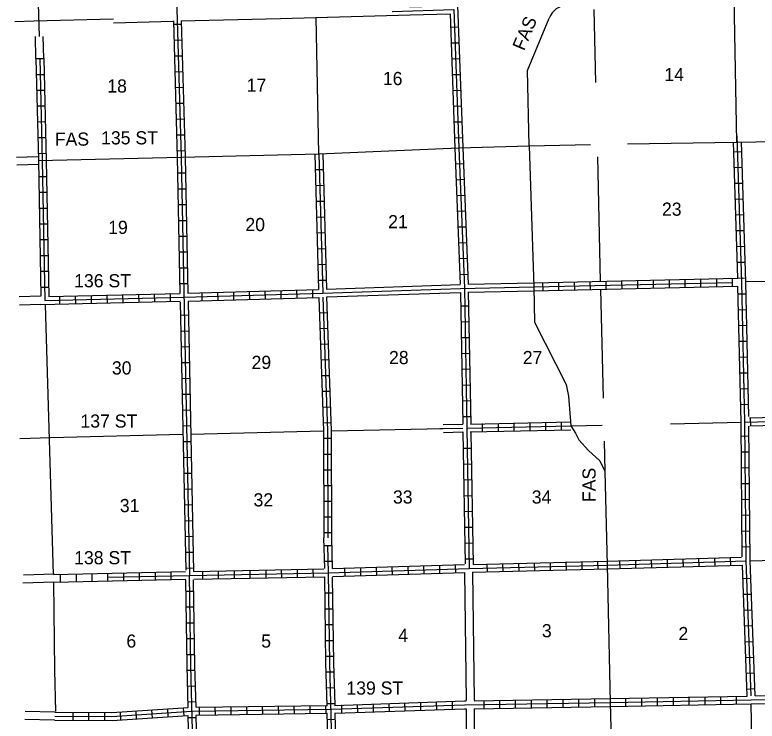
# Model space of a CAD drawing. Extents: x 1981738 to 2369451, y 16419000 to 16795123.
# Drawn here: x 2094536 to 2122706, y 16487972 to 16514780 of the extents above; entities that cross this region are included whole.
import ezdxf

# ---------------------------------------------------------------- set-up
doc = ezdxf.new("R2010")
doc.units = 0
for name, color, linetype in [('L10', 7, 'Continuous'), ('L11', 7, 'Continuous'), ('L13', 7, 'Continuous'), ('L14', 7, 'Continuous'), ('L2', 7, 'Continuous'), ('L21', 7, 'Continuous'), ('L30', 7, 'Continuous'), ('L4', 7, 'Continuous'), ('L53', 7, 'Continuous'), ('L8', 7, 'Continuous')]:
    doc.layers.add(name, color=color, linetype=linetype)

msp = doc.modelspace()

# ---------------------------------------------------------------- linework, layer by layer
at = {"layer": 'L10'}
for points in [[(2106361, 16504372), (2111436, 16504547)], [(2111744, 16504555), (2114228, 16504605)], [(2106378, 16504072), (2111436, 16504247)], [(2111744, 16504255), (2114228, 16504305)]]:
    msp.add_lwpolyline(points, dxfattribs=at)
at = {"layer": 'L11'}
for p, q in [((2110792, 16499231), (2111536, 16499247)), ((2110797, 16498931), (2111536, 16498947)), ((2111603, 16493613), (2111661, 16488755)), ((2111903, 16493622), (2111961, 16488763))]:
    msp.add_line(p, q, dxfattribs=at)
for points in [[(2100836, 16514547), (2104619, 16514647), (2109535, 16514776)], [(2098286, 16514482), (2100536, 16514539)], [(2095336, 16513122), (2095319, 16513952)], [(2095636, 16513122), (2095615, 16513957)], [(2111661, 16488438), (2111686, 16483354), (2111911, 16477938), (2112054, 16474635)], [(2111961, 16488439), (2111986, 16483363)]]:
    msp.add_lwpolyline(points, dxfattribs=at)
at = {"layer": 'L13'}
for p, q in [((2121940, 16509949), (2121602, 16528480)), ((2116510, 16514980), (2116577, 16512214)), ((2106069, 16509505), (2105969, 16514680)), ((2114053, 16509814), (2116386, 16509855)), ((2117786, 16509880), (2121940, 16509949)), ((2121940, 16509952), (2127136, 16510039)), ((2116644, 16509397), (2116752, 16504664)), ((2127277, 16504714), (2122277, 16504647)), ((2116761, 16504364), (2116861, 16500230)), ((2106552, 16498989), (2110795, 16499081)), ((2115636, 16499180), (2116827, 16499205)), ((2119419, 16499255), (2122094, 16499322)), ((2100911, 16498847), (2095886, 16498722)), ((2106253, 16498980), (2101211, 16498855)), ((2116894, 16498597), (2116927, 16497464)), ((2122569, 16483622), (2122477, 16488630))]:
    msp.add_line(p, q, dxfattribs=at)
for points in [[(2095253, 16514555), (2098283, 16514632)], [(2122436, 16494063), (2127469, 16494197)]]:
    msp.add_lwpolyline(points, dxfattribs=at)
at = {"layer": 'L2'}
for points in [[(2095476, 16513955), (2095295, 16519814), (2095236, 16522005), (2095203, 16524889)], [(2096006, 16493542), (2095703, 16503772)], [(2096086, 16488338), (2096053, 16489913), (2096010, 16493242)]]:
    msp.add_lwpolyline(points, dxfattribs=at)
at = {"layer": 'L4'}
for p, q in [((2113994, 16512664), (2114811, 16514655)), ((2114053, 16509814), (2113994, 16512664))]:
    msp.add_line(p, q, dxfattribs=at)
for points in [[(2095420, 16509247), (2100845, 16509380), (2106069, 16509505), (2111386, 16509730), (2114053, 16509814)], [(2114053, 16509814), (2114228, 16504455), (2114253, 16503114), (2115461, 16500755), (2115544, 16500305), (2115636, 16499180)], [(2115636, 16499180), (2115811, 16498905), (2115936, 16498655), (2116302, 16498247), (2116736, 16497847), (2116927, 16497464), (2117011, 16493897), (2117127, 16488680), (2117261, 16483347), (2117419, 16478055), (2117516, 16473797)]]:
    msp.add_lwpolyline(points, dxfattribs=at)
msp.add_arc((2115529, 16514375), 771, 92.506, 158.3458, dxfattribs=at)
at = {"layer": 'L53'}
for p, q in [((2095253, 16514539), (2094536, 16514514)), ((2095411, 16509397), (2094595, 16509372)), ((2095428, 16509097), (2094611, 16509072)), ((2095520, 16504105), (2094703, 16504080)), ((2095528, 16503789), (2094711, 16503764)), ((2095886, 16498722), (2094720, 16498689)), ((2096028, 16493547), (2094861, 16493513)), ((2096011, 16493247), (2094845, 16493213)), ((2096053, 16488313), (2094928, 16488338)), ((2096045, 16488013), (2094920, 16488038))]:
    msp.add_line(p, q, dxfattribs=at)
at = {"layer": 'L8'}
for p, q in [((2100553, 16519822), (2100845, 16509380)), ((2100553, 16514555), (2100695, 16509372)), ((2100553, 16514422), (2100853, 16514430)), ((2100853, 16514555), (2100995, 16509389)), ((2111069, 16514314), (2111369, 16514322)), ((2100570, 16513822), (2100870, 16513830)), ((2111094, 16513714), (2111394, 16513722)), ((2100586, 16513222), (2100886, 16513230)), ((2095336, 16513122), (2095428, 16509247)), ((2095336, 16513122), (2095636, 16513122)), ((2095486, 16513122), (2095578, 16509247)), ((2095636, 16513122), (2095728, 16509247)), ((2111111, 16513114), (2111411, 16513122)), ((2100603, 16512622), (2100903, 16512630)), ((2095353, 16512522), (2095653, 16512522)), ((2111136, 16512514), (2111436, 16512522)), ((2095361, 16511922), (2095661, 16511922)), ((2100620, 16512022), (2100920, 16512030)), ((2111153, 16511914), (2111453, 16511922)), ((2095378, 16511322), (2095678, 16511322)), ((2100636, 16511422), (2100936, 16511430)), ((2111178, 16511314), (2111478, 16511322)), ((2095395, 16510722), (2095695, 16510730)), ((2100653, 16510822), (2100953, 16510830)), ((2111203, 16510714), (2111503, 16510722)), ((2095411, 16510122), (2095711, 16510130)), ((2100670, 16510222), (2100970, 16510230)), ((2111219, 16510114), (2111519, 16510122)), ((2095420, 16509522), (2095720, 16509530)), ((2100686, 16509622), (2100986, 16509630)), ((2106069, 16509505), (2106219, 16504214)), ((2106219, 16509514), (2106361, 16504372)), ((2111236, 16509722), (2111536, 16509739)), ((2121819, 16509580), (2122119, 16509597)), ((2095428, 16509247), (2095520, 16504105)), ((2095578, 16509247), (2095678, 16503939)), ((2095728, 16509247), (2095828, 16504089)), ((2100695, 16509380), (2100803, 16504205)), ((2100845, 16509380), (2101170, 16493505)), ((2100995, 16509380), (2101103, 16504222)), ((2105919, 16509497), (2106062, 16504355)), ((2111261, 16509122), (2111561, 16509139)), ((2121844, 16508989), (2122144, 16508997)), ((2100703, 16508780), (2101003, 16508780)), ((2105936, 16508905), (2106236, 16508914)), ((2095436, 16508647), (2095736, 16508647)), ((2111286, 16508522), (2111586, 16508539)), ((2121861, 16508389), (2122161, 16508397)), ((2100720, 16508180), (2101020, 16508180)), ((2105953, 16508305), (2106253, 16508314)), ((2095453, 16508047), (2095753, 16508047)), ((2111303, 16507922), (2111603, 16507939)), ((2100728, 16507580), (2101028, 16507580)), ((2105969, 16507705), (2106269, 16507714)), ((2121877, 16507789), (2122177, 16507797)), ((2095461, 16507447), (2095761, 16507447)), ((2111328, 16507330), (2111628, 16507339)), ((2100745, 16506980), (2101045, 16506980)), ((2105986, 16507105), (2106286, 16507114)), ((2121894, 16507189), (2122194, 16507197)), ((2095470, 16506847), (2095770, 16506847)), ((2111353, 16506730), (2111653, 16506739)), ((2106003, 16506505), (2106303, 16506514)), ((2121919, 16506589), (2122219, 16506597)), ((2095486, 16506247), (2095786, 16506247)), ((2100753, 16506380), (2101053, 16506380)), ((2111378, 16506130), (2111678, 16506139)), ((2106019, 16505905), (2106319, 16505914)), ((2121936, 16505989), (2122236, 16505997)), ((2095495, 16505647), (2095795, 16505647)), ((2100770, 16505780), (2101070, 16505780)), ((2106036, 16505305), (2106336, 16505314)), ((2111403, 16505530), (2111703, 16505539)), ((2121952, 16505389), (2122252, 16505397)), ((2095503, 16505047), (2095803, 16505047)), ((2100778, 16505180), (2101078, 16505180)), ((2111428, 16504930), (2111728, 16504939)), ((2114228, 16504605), (2121969, 16504780)), ((2119361, 16504722), (2119361, 16504422)), ((2119961, 16504730), (2119961, 16504430)), ((2120561, 16504747), (2120561, 16504447)), ((2121161, 16504755), (2121161, 16504455)), ((2121761, 16504772), (2121761, 16504472)), ((2121969, 16504789), (2122269, 16504797)), ((2095520, 16504447), (2095820, 16504447)), ((2100795, 16504580), (2101095, 16504580)), ((2106053, 16504705), (2106353, 16504714)), ((2114228, 16504455), (2121761, 16504622)), ((2114228, 16504305), (2121977, 16504480)), ((2114561, 16504614), (2114569, 16504314)), ((2115161, 16504622), (2115169, 16504322)), ((2115761, 16504639), (2115769, 16504339)), ((2116361, 16504655), (2116369, 16504355)), ((2116961, 16504664), (2116969, 16504364)), ((2117561, 16504680), (2117569, 16504380)), ((2118161, 16504689), (2118169, 16504389)), ((2118761, 16504705), (2118761, 16504405)), ((2098628, 16504155), (2098636, 16503855)), ((2099228, 16504172), (2099236, 16503872)), ((2099828, 16504189), (2099836, 16503889)), ((2100428, 16504197), (2100436, 16503905)), ((2101628, 16504230), (2101636, 16503930)), ((2102228, 16504247), (2102236, 16503947)), ((2102828, 16504264), (2102836, 16503964)), ((2103428, 16504280), (2103436, 16503980)), ((2104028, 16504305), (2104036, 16504005)), ((2104628, 16504322), (2104636, 16504022)), ((2105228, 16504339), (2105236, 16504039)), ((2105828, 16504355), (2105836, 16504055)), ((2121986, 16504189), (2122286, 16504197)), ((2096228, 16504105), (2096236, 16503805)), ((2096828, 16504114), (2096836, 16503814)), ((2097428, 16504130), (2097436, 16503830)), ((2098028, 16504147), (2098036, 16503847)), ((2100811, 16503880), (2101020, 16493697)), ((2101111, 16503905), (2101320, 16493655)), ((2111453, 16503730), (2111753, 16503739)), ((2122002, 16503589), (2122302, 16503597)), ((2100820, 16503380), (2101120, 16503389)), ((2106397, 16503469), (2106099, 16503459)), ((2111469, 16503130), (2111769, 16503139)), ((2100828, 16502780), (2101128, 16502789)), ((2106418, 16502873), (2106120, 16502863)), ((2122011, 16502989), (2122311, 16502997)), ((2111478, 16502530), (2111778, 16502539)), ((2100845, 16502180), (2101145, 16502189)), ((2106439, 16502277), (2106140, 16502266)), ((2122027, 16502389), (2122327, 16502397)), ((2111486, 16501930), (2111786, 16501939)), ((2106459, 16501681), (2106161, 16501670)), ((2122036, 16501789), (2122336, 16501797)), ((2100853, 16501580), (2101153, 16501589)), ((2111494, 16501330), (2111794, 16501339)), ((2106480, 16501084), (2106182, 16501074)), ((2122052, 16501189), (2122352, 16501197)), ((2100870, 16500980), (2101170, 16500989)), ((2111511, 16500730), (2111811, 16500739)), ((2122069, 16500589), (2122369, 16500597)), ((2100878, 16500380), (2101178, 16500389)), ((2106500, 16500488), (2106202, 16500478)), ((2111519, 16500130), (2111819, 16500139)), ((2122077, 16499989), (2122377, 16499997)), ((2100895, 16499780), (2101195, 16499789)), ((2106521, 16499892), (2106223, 16499881)), ((2111528, 16499530), (2111828, 16499539)), ((2122444, 16499480), (2122452, 16499180)), ((2100903, 16499180), (2101203, 16499189)), ((2106542, 16499295), (2106243, 16499285)), ((2110667, 16499078), (2111533, 16499097)), ((2111686, 16499097), (2115636, 16499180)), ((2111828, 16499247), (2115636, 16499330)), ((2112286, 16498964), (2112286, 16499264)), ((2112886, 16498972), (2112886, 16499272)), ((2113486, 16498989), (2113486, 16499289)), ((2114086, 16498997), (2114086, 16499297)), ((2114686, 16499014), (2114686, 16499314)), ((2115286, 16499022), (2115286, 16499322)), ((2111819, 16498947), (2115636, 16499030)), ((2100920, 16498580), (2101220, 16498589)), ((2106553, 16498694), (2106254, 16498694)), ((2122102, 16498789), (2122402, 16498797)), ((2111553, 16498330), (2111853, 16498339)), ((2100928, 16497980), (2101228, 16497989)), ((2106554, 16498098), (2106255, 16498097)), ((2122102, 16498188), (2122402, 16498197)), ((2111561, 16497730), (2111861, 16497739)), ((2106555, 16497501), (2106257, 16497500)), ((2122111, 16497588), (2122411, 16497597)), ((2100936, 16497380), (2101236, 16497389)), ((2111569, 16497130), (2111869, 16497138)), ((2106556, 16496904), (2106258, 16496904)), ((2122111, 16496988), (2122411, 16496997)), ((2100953, 16496780), (2101253, 16496789)), ((2106557, 16496308), (2106259, 16496307)), ((2111578, 16496530), (2111878, 16496538)), ((2122119, 16496388), (2122419, 16496397)), ((2100961, 16496180), (2101261, 16496189)), ((2106559, 16495711), (2106260, 16495711)), ((2111594, 16495930), (2111894, 16495938)), ((2122119, 16495788), (2122419, 16495797)), ((2100978, 16495580), (2101278, 16495588)), ((2111603, 16495330), (2111903, 16495338)), ((2122127, 16495188), (2122427, 16495197)), ((2100986, 16494980), (2101286, 16494988)), ((2106560, 16495115), (2106262, 16495114)), ((2106269, 16494638), (2106569, 16494638)), ((2111611, 16494730), (2111911, 16494738)), ((2122127, 16494588), (2122427, 16494597)), ((2101003, 16494380), (2101303, 16494388)), ((2106286, 16494038), (2106586, 16494038)), ((2111619, 16494130), (2111919, 16494138)), ((2115469, 16493713), (2115461, 16494013)), ((2116069, 16493722), (2116061, 16494022)), ((2116669, 16493738), (2116661, 16494038)), ((2117002, 16494047), (2122111, 16494197)), ((2117011, 16493897), (2122286, 16494055)), ((2117486, 16494063), (2117494, 16493763)), ((2118086, 16494080), (2118094, 16493780)), ((2118686, 16494097), (2118694, 16493797)), ((2119286, 16494113), (2119294, 16493813)), ((2119886, 16494130), (2119894, 16493830)), ((2120486, 16494155), (2120494, 16493855)), ((2121086, 16494172), (2121094, 16493872)), ((2121677, 16494188), (2121694, 16493888)), ((2101011, 16493780), (2101311, 16493788)), ((2105269, 16493430), (2105261, 16493730)), ((2105869, 16493447), (2105861, 16493747)), ((2107069, 16493472), (2107061, 16493772)), ((2107669, 16493497), (2107661, 16493797)), ((2108269, 16493513), (2108261, 16493813)), ((2108869, 16493530), (2108861, 16493830)), ((2109469, 16493547), (2109461, 16493847)), ((2110069, 16493572), (2110061, 16493872)), ((2110669, 16493588), (2110661, 16493888)), ((2111269, 16493605), (2111261, 16493905)), ((2112469, 16493638), (2112461, 16493938)), ((2113069, 16493655), (2113061, 16493955)), ((2113669, 16493663), (2113661, 16493963)), ((2114269, 16493680), (2114261, 16493980)), ((2114869, 16493697), (2114861, 16493997)), ((2117019, 16493747), (2122136, 16493897)), ((2096270, 16493248), (2096270, 16493548)), ((2096870, 16493261), (2096870, 16493561)), ((2097470, 16493275), (2097470, 16493575)), ((2098070, 16493288), (2098070, 16493588)), ((2098670, 16493305), (2098670, 16493605)), ((2099270, 16493313), (2099270, 16493613)), ((2099870, 16493330), (2099870, 16493630)), ((2100470, 16493338), (2100470, 16493638)), ((2101670, 16493363), (2101670, 16493663)), ((2102270, 16493380), (2102270, 16493672)), ((2102870, 16493388), (2102870, 16493688)), ((2103470, 16493397), (2103470, 16493697)), ((2104070, 16493413), (2104070, 16493713)), ((2104670, 16493422), (2104661, 16493722)), ((2122161, 16493388), (2122461, 16493397)), ((2101028, 16492905), (2101328, 16492905)), ((2106303, 16492838), (2106603, 16492838)), ((2122186, 16492788), (2122486, 16492797)), ((2101036, 16492305), (2101336, 16492305)), ((2106311, 16492238), (2106611, 16492238)), ((2122202, 16492188), (2122502, 16492197)), ((2101045, 16491705), (2101345, 16491705)), ((2106319, 16491638), (2106619, 16491638)), ((2122227, 16491588), (2122527, 16491597)), ((2101053, 16491105), (2101353, 16491105)), ((2106336, 16491038), (2106636, 16491038)), ((2122252, 16490988), (2122552, 16490997)), ((2101061, 16490505), (2101361, 16490505)), ((2106344, 16490438), (2106644, 16490438)), ((2122269, 16490388), (2122569, 16490397)), ((2101070, 16489905), (2101370, 16489905)), ((2106353, 16489838), (2106653, 16489847)), ((2122294, 16489788), (2122594, 16489805)), ((2101086, 16489305), (2101386, 16489313)), ((2106369, 16489238), (2106669, 16489247)), ((2122319, 16489188), (2122619, 16489205)), ((2101103, 16488705), (2101403, 16488713)), ((2109328, 16488663), (2109336, 16488363)), ((2109928, 16488680), (2109936, 16488380)), ((2110528, 16488705), (2110536, 16488405)), ((2111128, 16488722), (2111136, 16488422)), ((2112328, 16488747), (2112328, 16488447)), ((2112928, 16488763), (2112928, 16488463)), ((2113528, 16488772), (2113528, 16488472)), ((2114128, 16488780), (2114128, 16488480)), ((2114728, 16488788), (2114728, 16488488)), ((2115328, 16488797), (2115328, 16488497)), ((2115928, 16488813), (2115928, 16488513)), ((2116528, 16488822), (2116528, 16488522)), ((2117127, 16488830), (2117127, 16488530)), ((2117727, 16488538), (2117727, 16488838)), ((2118327, 16488555), (2118327, 16488855)), ((2118927, 16488563), (2118927, 16488863)), ((2119527, 16488572), (2119527, 16488872)), ((2120127, 16488588), (2120127, 16488888)), ((2120727, 16488597), (2120727, 16488897)), ((2121327, 16488605), (2121327, 16488905)), ((2121927, 16488622), (2121927, 16488922)), ((2099728, 16488397), (2099745, 16488097)), ((2100328, 16488438), (2100345, 16488138)), ((2100920, 16488472), (2100945, 16488180)), ((2101528, 16488497), (2101536, 16488197)), ((2102128, 16488513), (2102136, 16488213)), ((2102728, 16488522), (2102736, 16488222)), ((2103328, 16488530), (2103336, 16488230)), ((2103928, 16488538), (2103936, 16488238)), ((2104528, 16488547), (2104536, 16488247)), ((2105128, 16488555), (2105136, 16488255)), ((2105728, 16488563), (2105736, 16488263)), ((2106328, 16488572), (2106336, 16488272)), ((2106386, 16488638), (2106686, 16488647)), ((2106928, 16488588), (2106936, 16488288)), ((2107528, 16488605), (2107536, 16488305)), ((2108128, 16488622), (2108136, 16488322)), ((2108728, 16488647), (2108736, 16488347)), ((2096736, 16488305), (2096736, 16488005)), ((2097336, 16488305), (2097336, 16488005)), ((2097936, 16488297), (2097936, 16487997)), ((2098528, 16488313), (2098545, 16488022)), ((2099128, 16488355), (2099145, 16488055)), ((2101120, 16488105), (2101420, 16488113)), ((2106394, 16488038), (2106694, 16488047))]:
    msp.add_line(p, q, dxfattribs=at)
for points in [[(2109523, 16515078), (2111336, 16515139), (2111536, 16509739)], [(2108861, 16514905), (2111194, 16514980), (2111386, 16509730)], [(2109535, 16514776), (2111053, 16514822), (2111236, 16509722)], [(2122477, 16488930), (2122286, 16494055), (2122244, 16499322), (2122127, 16504639), (2121952, 16510189)], [(2121969, 16504780), (2121810, 16509947)], [(2122386, 16499530), (2122277, 16504639), (2122110, 16509955)], [(2111236, 16509722), (2111436, 16504564)], [(2111386, 16509730), (2111594, 16504405), (2111686, 16499097), (2111778, 16493772)], [(2111536, 16509739), (2111736, 16504555)], [(2095678, 16503939), (2100961, 16504064), (2106219, 16504214), (2111444, 16504397), (2114228, 16504455)], [(2122136, 16494205), (2122094, 16499322), (2121977, 16504480)], [(2095828, 16504089), (2100803, 16504205)], [(2101103, 16504222), (2106062, 16504355)], [(2111444, 16504239), (2111536, 16499247)], [(2111744, 16504264), (2111836, 16499255)], [(2095528, 16503789), (2100811, 16503914)], [(2101111, 16503914), (2106078, 16504055)], [(2106078, 16504055), (2106253, 16498989), (2106261, 16494930)], [(2106228, 16504060), (2106403, 16498991), (2106411, 16494930)], [(2106561, 16494930), (2106552, 16498989), (2106378, 16504072)], [(2122244, 16499322), (2127486, 16499455), (2132802, 16499522), (2138144, 16499572), (2143443, 16499630)], [(2122411, 16499480), (2127336, 16499605)], [(2122627, 16488938), (2122436, 16494055), (2122394, 16499164)], [(2122427, 16499180), (2127319, 16499305)], [(2111536, 16498947), (2111628, 16493938)], [(2111836, 16498930), (2111928, 16493913)], [(2106294, 16493772), (2106261, 16494930)], [(2106594, 16493772), (2106561, 16494938)], [(2106778, 16477855), (2106728, 16480563), (2106494, 16490188), (2106444, 16493605), (2106419, 16494638)], [(2111928, 16493922), (2117011, 16494047)], [(2098070, 16493438), (2101170, 16493505), (2106444, 16493605), (2111778, 16493772), (2117011, 16493897)], [(2101311, 16493655), (2106261, 16493755)], [(2106586, 16493763), (2111603, 16493913)], [(2111903, 16493622), (2117011, 16493747)], [(2122327, 16488922), (2122144, 16493888)], [(2096006, 16493542), (2101011, 16493655)], [(2101586, 16475847), (2101520, 16479088), (2101386, 16483122), (2101303, 16486630), (2101220, 16490072), (2101170, 16493505)], [(2101328, 16493355), (2106278, 16493455)], [(2106386, 16488555), (2106344, 16490188), (2106294, 16493455)], [(2106586, 16493463), (2111603, 16493613)], [(2096010, 16493242), (2101028, 16493355)], [(2101111, 16488488), (2101070, 16490072), (2101020, 16493322)], [(2101411, 16488497), (2101370, 16490072), (2101320, 16493330)], [(2106686, 16488597), (2106644, 16490188), (2106594, 16493438)], [(2117127, 16488680), (2122477, 16488780), (2127769, 16488863), (2133027, 16488905), (2141077, 16489005), (2143752, 16489047)], [(2122627, 16488938), (2127610, 16489013)], [(2096053, 16488163), (2098220, 16488147), (2101245, 16488347), (2106544, 16488422), (2111594, 16488588), (2117127, 16488680)], [(2106669, 16488572), (2111594, 16488738), (2111669, 16488738)], [(2111961, 16488747), (2117127, 16488830)], [(2117119, 16488830), (2122327, 16488922)], [(2117127, 16488530), (2122477, 16488630), (2127619, 16488713)], [(2096053, 16488313), (2098211, 16488297), (2101111, 16488488)], [(2101411, 16488497), (2106386, 16488572)], [(2106686, 16488280), (2111594, 16488438), (2111661, 16488440)], [(2111961, 16488445), (2117127, 16488530)], [(2096053, 16488013), (2098228, 16487997), (2101095, 16488188)], [(2101228, 16483288), (2101153, 16486630), (2101111, 16488188)], [(2101403, 16488197), (2106386, 16488272)], [(2101695, 16477972), (2101670, 16479088), (2101536, 16483130), (2101453, 16486630), (2101411, 16488188)], [(2106486, 16484522), (2106394, 16488272)], [(2106786, 16484538), (2106694, 16488288)]]:
    msp.add_lwpolyline(points, dxfattribs=at)

# ---------------------------------------------------------------- texts
at = {"layer": 'L14'}
for s, p in [('16', (2108503, 16512114)), ('14', (2119186, 16512264)), ('18', (2098045, 16511830)), ('17', (2103336, 16511864)), ('23', (2119094, 16507155)), ('19', (2098078, 16506464)), ('20', (2103286, 16506572)), ('21', (2108703, 16506680)), ('28', (2108736, 16501522)), ('27', (2113811, 16501522)), ('30', (2098220, 16501130)), ('29', (2103520, 16501339)), ('32', (2103595, 16496122)), ('33', (2108886, 16496230)), ('34', (2114153, 16496230)), ('31', (2098520, 16495905)), ('4', (2109086, 16490980)), ('3', (2114536, 16491155)), ('2', (2119719, 16491047)), ('6', (2098770, 16490763)), ('5', (2103886, 16490763))]:
    msp.add_text(s, height=500, rotation=360, dxfattribs=at).set_placement(p)
at = {"layer": 'L21'}
for rotation, p in [(67.2019, (2113861, 16513389)), (360, (2096053, 16509814)), (90.0001, (2116577, 16496288))]:
    msp.add_text('FAS', height=500, rotation=rotation, dxfattribs=at).set_placement(p)
at = {"layer": 'L30'}
for s, p in [('135 ST', (2097810, 16509863)), ('136 ST', (2096787, 16504438)), ('137 ST', (2097026, 16499112)), ('138 ST', (2096787, 16493926)), ('139 ST', (2107118, 16488978))]:
    msp.add_text(s, height=500, rotation=360, dxfattribs=at).set_placement(p)

doc.saveas('drawing.dxf')
